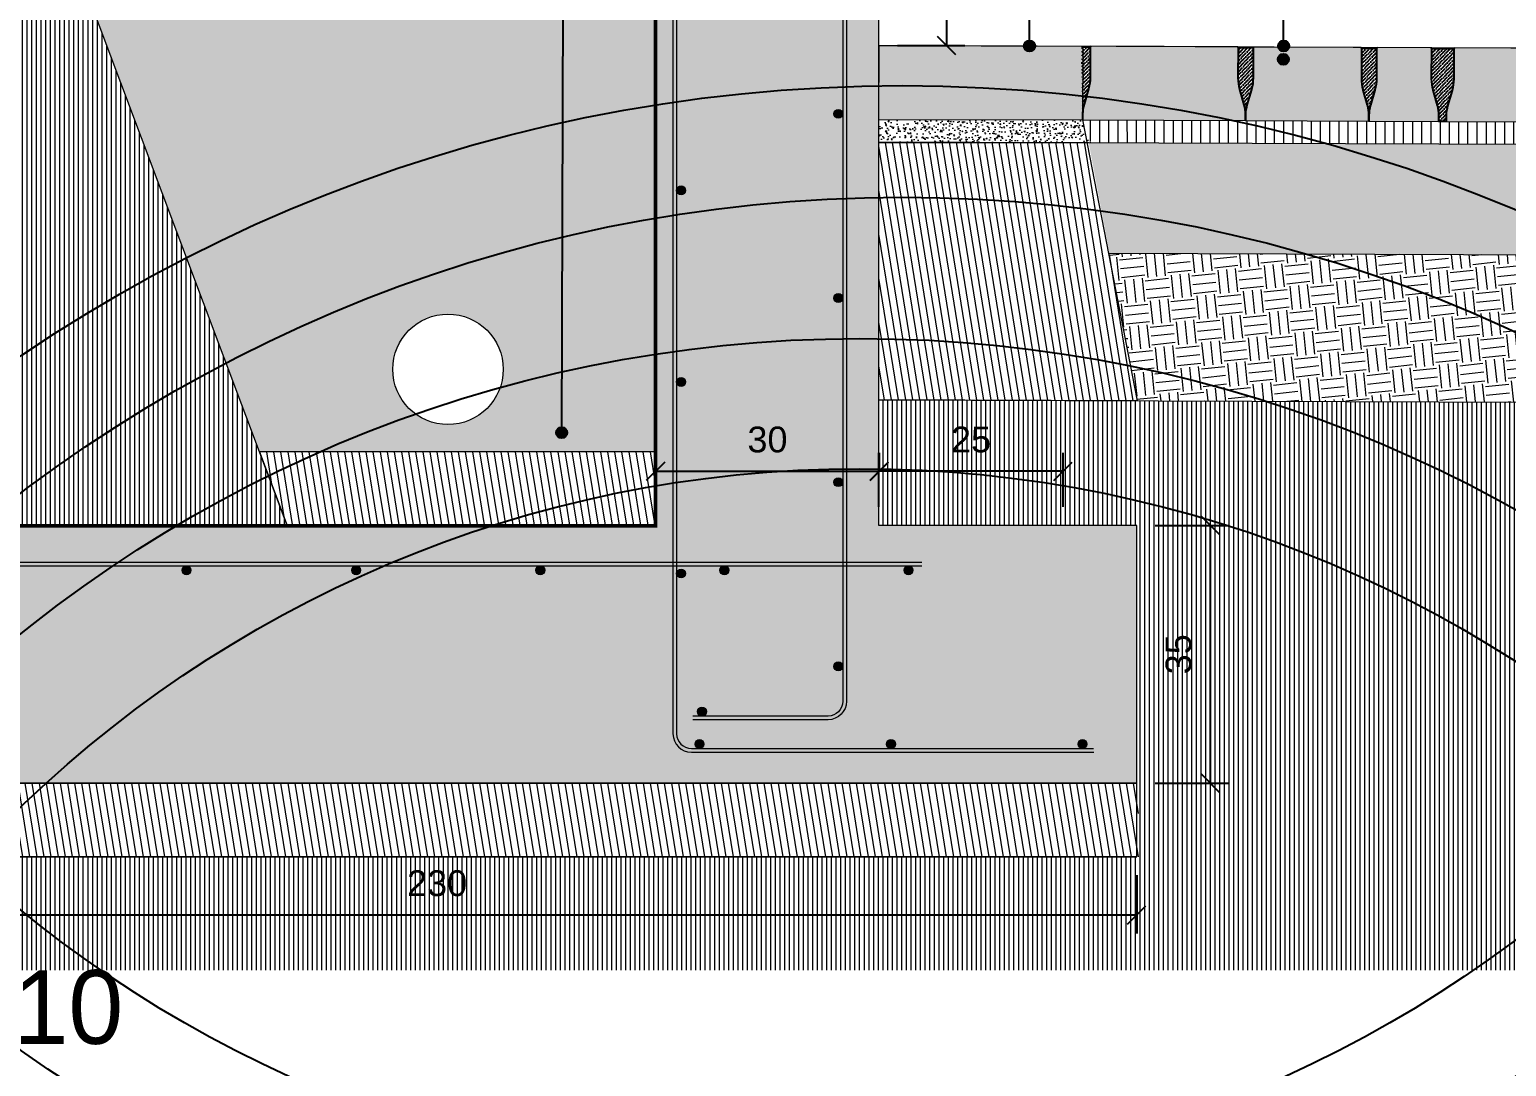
# Model space of a CAD drawing. Header units: metres. Extents: x -325 to 301, y -147 to 149.
# Drawn here: x 27.978 to 29.983, y 83.486 to 84.893 of the extents above; entities that cross this region are included whole.
import ezdxf

# ---------------------------------------------------------------- set-up
doc = ezdxf.new("R2010")
doc.units = ezdxf.units.M
doc.linetypes.add('ACAD_ISO03W100', pattern=[30, 12, -18])
doc.layers.get('Defpoints').update_dxf_attribs({"lineweight": 13})
for name, color, linetype, plot in [('-aux', 50, 'Continuous', False), ('-AUX-TWQ', 1, 'Continuous', False), ('-AUX_MON', 3, 'Continuous', False)]:
    doc.layers.add(name, color=color, linetype=linetype, plot=plot)
for name, color, linetype, true_color in [('0-TX-1_25', 7, 'Continuous', 0x3f4f7f), ('3-TR-paviment fort', 7, 'Continuous', 0xd1d1d1), ('EIT_3 TR sorra', 7, 'Continuous', 0xd8ceb0)]:
    doc.layers.add(name, color=color, linetype=linetype, true_color=true_color)
doc.layers.add('02-L-Waterproofing Membrane', color=152, linetype='Continuous')
for name, color, linetype, lineweight, true_color in [('03-TR-Paviment_05_Open Joint Precast Pavements', 7, 'Continuous', 5, 0xb3b3b3), ('3-TR grava', 7, 'Continuous', 5, 0x666666), ('3-TR sorra granitica', 7, 'Continuous', 0, 0xf2dac9), ('3-TR tot_u', 7, 'Continuous', 5, 0x787878)]:
    doc.layers.add(name, color=color, linetype=linetype, lineweight=lineweight, true_color=true_color)
for name, color, linetype, lineweight in [('1-CM', 7, 'Continuous', 0), ('2-metall', 5, 'Continuous', 0), ('3-TR Formigó', 252, 'Continuous', 0), ('3-TR Seleccionat', 44, 'Continuous', 0), ('3-TR Tot-u', 37, 'Continuous', 0)]:
    doc.layers.add(name, color=color, linetype=linetype, lineweight=lineweight)
doc.styles.get("Standard").update_dxf_attribs({"font": 'arial.ttf'})
doc.styles.add('x-llegenda materials$0$ENGRAVERS', font='TT0586M.TTF')
doc.dimstyles.new('ISO-25', dxfattribs={"dimtxt": 0.1, "dimasz": 0.1, "dimexe": 0.1, "dimexo": 0.1, "dimgap": 0.1, "dimtad": 1, "dimdec": 0, "dimlfac": 100, "dimzin": 9, "dimtxsty": 'Standard', "dimblk": 'OBLIQUE', "dimcen": 0.1, "dimadec": 0, "dimazin": 0, "dimtfac": 1, "dimtdec": 0, "dimtmove": 0, "dimatfit": 3, "dimldrblk": 'OBLIQUE', "dimfxl": 1, "dimarcsym": 0})
pattern_1 = [(45.72824947613756, (-58.59192328203602, 103.397862125666), (0.0017255807095318, 0.006659440604810147), [0.008532812500000073, -0.001706562500000015, 0, -0.001706562500000015])]

# ---------------------------------------------------------------- blocks, each defined once
blk = doc.blocks.new('_Oblique')
at = {"color": 0, "lineweight": -2}
blk.add_line((-0.499999999995058, -0.4999999998130015), (0.500000000028669, 0.500000000163238), dxfattribs=at)
blk = doc.blocks.new('*D1650')
at = {"layer": '0-TX-1_25', "color": 0, "lineweight": -2, "transparency": 16777216}
for p, q in [((29.50615531848284, 84.22046716974423), (29.60592185101306, 84.22046716974423)), ((29.58092185101307, 84.22046716974423), (29.58092185101307, 83.87046716974423)), ((29.50615531848284, 83.87046716974423), (29.60592185101306, 83.87046716974423))]:
    blk.add_line(p, q, dxfattribs=at)
at = {"layer": 'Defpoints', "color": 0, "transparency": 16777216}
for p in [(29.48115531848284, 84.22046716974423), (29.48115531848284, 83.87046716974423), (29.58092185101307, 83.87046716974423)]:
    blk.add_point(p, dxfattribs=at)
at = {"layer": '0-TX-1_25', "color": 0, "lineweight": -2, "transparency": 16777216, "xscale": 0.025, "yscale": 0.025, "zscale": 0.025}
for p, rotation in [((29.58092185101307, 84.22046716974423), 90), ((29.58092185101307, 83.87046716974423), 270)]:
    blk.add_blockref('_Oblique', p, dxfattribs=dict(at, rotation=rotation))
at = {"layer": '0-TX-1_25', "color": 0, "transparency": 16777216, "insert": (29.53803985919862, 84.04546716974421), "char_height": 0.035, "attachment_point": 5, "rotation": 90}
blk.add_mtext('35', dxfattribs=at)
blk = doc.blocks.new('*D1654')
at = {"layer": '0-TX-1_25', "color": 0, "lineweight": -2, "transparency": 16777216}
for p, q in [((28.82767881933326, 84.39390185786893), (28.82767881933326, 84.26890185786893)), ((29.13177894718098, 84.29390185786896), (29.13177894718098, 84.31890185786897)), ((28.82767881933326, 84.29390185786893), (29.13177894718098, 84.29390185786893))]:
    blk.add_line(p, q, dxfattribs=at)
at = {"layer": 'Defpoints', "color": 0, "transparency": 16777216}
for p in [(28.82767881933326, 85.40718264077012), (29.13177894718098, 84.29390185786895), (29.13177894718098, 84.29390185786893)]:
    blk.add_point(p, dxfattribs=at)
at = {"layer": '0-TX-1_25', "color": 0, "lineweight": -2, "transparency": 16777216, "xscale": 0.025, "yscale": 0.025, "zscale": 0.025, "rotation": 180}
blk.add_blockref('_Oblique', (28.82767881933326, 84.29390185786893), dxfattribs=at)
at = {"layer": '0-TX-1_25', "color": 0, "lineweight": -2, "transparency": 16777216, "xscale": 0.025, "yscale": 0.025, "zscale": 0.025}
blk.add_blockref('_Oblique', (29.13177894718098, 84.29390185786893), dxfattribs=at)
at = {"layer": '0-TX-1_25', "color": 0, "transparency": 16777216, "insert": (28.97972888325712, 84.33678384968339), "char_height": 0.035, "attachment_point": 5}
blk.add_mtext('30', dxfattribs=at)
blk = doc.blocks.new('*D1651')
at = {"layer": '0-TX-1_25', "color": 0, "lineweight": -2, "transparency": 16777216}
for p, q in [((29.13115531848283, 84.2454671697442), (29.13115531848283, 84.31890185786895)), ((29.38115531848283, 84.2454671697442), (29.38115531848283, 84.31890185786895)), ((29.38115531848283, 84.29390185786895), (29.13115531848283, 84.29390185786895))]:
    blk.add_line(p, q, dxfattribs=at)
at = {"layer": 'Defpoints', "color": 0, "transparency": 16777216}
for p in [(29.13115531848283, 84.29390185786895), (29.13115531848283, 84.2204671697442), (29.38115531848283, 84.2204671697442)]:
    blk.add_point(p, dxfattribs=at)
at = {"layer": '0-TX-1_25', "color": 0, "lineweight": -2, "transparency": 16777216, "xscale": 0.025, "yscale": 0.025, "zscale": 0.025, "rotation": 180}
blk.add_blockref('_Oblique', (29.13115531848283, 84.29390185786895), dxfattribs=at)
at = {"layer": '0-TX-1_25', "color": 0, "lineweight": -2, "transparency": 16777216, "xscale": 0.025, "yscale": 0.025, "zscale": 0.025}
blk.add_blockref('_Oblique', (29.38115531848283, 84.29390185786895), dxfattribs=at)
at = {"layer": '0-TX-1_25', "color": 0, "transparency": 16777216, "insert": (29.25615531848283, 84.3367719124392), "char_height": 0.035, "attachment_point": 5}
blk.add_mtext('25', dxfattribs=at)
blk = doc.blocks.new('Rodó Metàlic 12mm')
at = {"layer": '2-metall'}
h = blk.add_hatch(color=256, dxfattribs=at)
h.dxf.hatch_style = 1
h.paths.add_polyline_path([(-0.006, 0, 1), (0.006, 0, 1)])
blk.add_circle((0, 0), 0.006, dxfattribs=at)
blk = doc.blocks.new('*U1645')
at = {"layer": '2-metall', "rotation": 180}
blk.add_blockref('Rodó Metàlic 12mm', (0.01516838321310843, -0.005999999618680363), dxfattribs=at)
blk = doc.blocks.new('*U1646')
at = {"layer": '2-metall', "color": 0, "linetype": 'ByBlock', "lineweight": -2, "transparency": 16777216}
for p, rotation in [((28.85641892094286, 85.17995699305631), 89.99999999999999), ((28.85641892094286, 84.91995699305632), 89.99999999999999), ((28.85641892094286, 84.65995699305631), 89.99999999999999), ((28.85641892094286, 84.39995699305632), 89.99999999999999), ((28.85641892094286, 84.13995699305632), 89.99999999999999), ((28.90262815660024, 83.91758215524959), 180), ((29.16262815660024, 83.91758215524959), 180), ((29.42262815660024, 83.91758215524959), 180)]:
    blk.add_blockref('*U1645', p, dxfattribs=dict(at, rotation=rotation))
blk = doc.blocks.new('*U1647')
at = {"layer": '2-metall'}
blk.add_blockref('Rodó Metàlic 12mm', (0.0123783490406737, 0.005999314743633022), dxfattribs=at)
blk = doc.blocks.new('*U1648')
at = {"layer": '2-metall', "color": 0, "linetype": 'ByBlock', "lineweight": -2, "transparency": 16777216, "rotation": 90.00000000000001}
for p in [(29.08201131867871, 85.26662083376183), (29.08201131867871, 85.01662083376183), (29.08201131867871, 84.76662083376183), (29.08201131867871, 84.51662083376183), (29.08201131867871, 84.26662083376183), (29.08201131867871, 84.01662083376183)]:
    blk.add_blockref('*U1647', p, dxfattribs=at)
at = {"layer": '2-metall', "color": 0, "linetype": 'ByBlock', "lineweight": -2, "transparency": 16777216}
blk.add_blockref('*U1647', (28.87841541285398, 83.96163266612245), dxfattribs=at)
blk = doc.blocks.new('POINT')
at = {"layer": '0-TX-1_25'}
h = blk.add_hatch(dxfattribs=at)
h.set_pattern_fill('ANGLE', color=256)
h.set_pattern_definition([(0, (-83.74681484067048, -12.72584030761209), (0, 6.985), [5.08, -1.905]), (90, (-83.74681484067048, -12.72584030761209), (-6.985, 4.277078946022131e-16), [5.08, -1.905])])
edge = h.paths.add_edge_path()
edge.add_arc((0, 0), 0.0075, 0, 360)
h = blk.add_hatch(color=256, dxfattribs=at)
h.dxf.hatch_style = 1
edge = h.paths.add_edge_path()
edge.add_arc((0, 0), 0.0075, 0, 360)
blk.add_circle((0, 0), 0.0075, dxfattribs=at)
blk = doc.blocks.new('*D1655')
at = {"layer": '0-TX-1_25', "color": 0, "lineweight": -2, "transparency": 16777216}
for p, q in [((29.15411035107176, 85.53464417668121), (29.24764540852265, 85.53464417668121)), ((29.22264540852265, 85.53464417668121), (29.22264540852265, 84.87198969462017)), ((29.15644525360044, 84.87198969462017), (29.24764540852265, 84.87198969462017))]:
    blk.add_line(p, q, dxfattribs=at)
at = {"layer": 'Defpoints', "color": 0, "transparency": 16777216}
for p in [(29.12911035107177, 85.53464417668121), (29.13144525360044, 84.87198969462017), (29.22264540852265, 84.87198969462017)]:
    blk.add_point(p, dxfattribs=at)
at = {"layer": '0-TX-1_25', "color": 0, "lineweight": -2, "transparency": 16777216, "xscale": 0.025, "yscale": 0.025, "zscale": 0.025}
for p, rotation in [((29.22264540852265, 85.53464417668121), 90), ((29.22264540852265, 84.87198969462017), 270)]:
    blk.add_blockref('_Oblique', p, dxfattribs=dict(at, rotation=rotation))
at = {"layer": '0-TX-1_25', "color": 0, "transparency": 16777216, "insert": (29.17985891466182, 85.20331693565068), "char_height": 0.035, "attachment_point": 5, "rotation": 90}
blk.add_mtext('variable', dxfattribs=at)
blk = doc.blocks.new('*D2078')
at = {"layer": '0-TX-1_25', "color": 0, "lineweight": -2, "transparency": 16777216}
for p, q in [((27.58115531848283, 83.7454671697442), (27.58115531848283, 83.66659319970988)), ((29.48115531848283, 83.7454671697442), (29.48115531848283, 83.66659319970988)), ((27.58115531848283, 83.69159319970989), (29.48115531848283, 83.69159319970989))]:
    blk.add_line(p, q, dxfattribs=at)
at = {"layer": 'Defpoints', "color": 0, "transparency": 16777216}
for p in [(27.58115531848283, 83.77046716974421), (29.48115531848283, 83.77046716974421), (29.48115531848283, 83.69159319970989)]:
    blk.add_point(p, dxfattribs=at)
at = {"layer": '0-TX-1_25', "color": 0, "lineweight": -2, "transparency": 16777216, "xscale": 0.025, "yscale": 0.025, "zscale": 0.025, "rotation": 180}
blk.add_blockref('_Oblique', (27.58115531848283, 83.69159319970989), dxfattribs=at)
at = {"layer": '0-TX-1_25', "color": 0, "lineweight": -2, "transparency": 16777216, "xscale": 0.025, "yscale": 0.025, "zscale": 0.025}
blk.add_blockref('_Oblique', (29.48115531848283, 83.69159319970989), dxfattribs=at)
at = {"layer": '0-TX-1_25', "color": 0, "transparency": 16777216, "insert": (28.53115531848283, 83.73447519152434), "char_height": 0.035, "attachment_point": 5}
blk.add_mtext('230', dxfattribs=at)

msp = doc.modelspace()

# ---------------------------------------------------------------- hatches: boundary and pattern name
at = {"layer": '03-TR-Paviment_05_Open Joint Precast Pavements'}
h = msp.add_hatch(color=256, dxfattribs=at)
h.dxf.hatch_style = 1
edge = h.paths.add_edge_path()
edge.add_line((29.62885153263458, 84.76979770735817), (29.62888744928294, 84.77799340677718))
edge.add_arc((29.58047035194828, 84.77820558423758), 0.04841756224334973, 359.7489152419939, 375.7479343683839)
edge.add_line((29.62707056204924, 84.79134638908866), (29.62121486574754, 84.81211198472317))
edge.add_arc((29.67621453726375, 84.82762135526355), 0.05714459240775794, 179.7489147336574, 195.7479338599404, ccw=False)
edge.add_line((29.61907049356443, 84.82787177718646), (29.61925071415224, 84.86899665597272))
edge.add_line((29.61925071415224, 84.86899665597272), (29.61845351616225, 84.86900014980915))
edge.add_line((29.61845351616225, 84.86900014980915), (29.61845721454989, 84.86984421670698))
edge.add_line((29.61845721454989, 84.86984421670698), (29.41888768277772, 84.87071878768738))
edge.add_line((29.41888768277772, 84.87071878768738), (29.41888398299617, 84.86987472053897))
edge.add_line((29.41888398299617, 84.86987472053897), (29.41808678590488, 84.86987821694817))
edge.add_line((29.41808678590488, 84.86987821694817), (29.41790656535257, 84.82875333536816))
edge.add_arc((29.36076251813535, 84.82900375478457), 0.05714459591464917, 343.7498981359498, 359.7489172622322, ccw=False)
edge.add_line((29.41562415069276, 84.81301294131607), (29.40958668098825, 84.79229946183582))
edge.add_arc((29.45606992684848, 84.77875074096596), 0.04841755862197189, 163.7498974727782, 179.7489165991669)
edge.add_line((29.40765283313014, 84.77896291726363), (29.40761691739823, 84.77076721902048))
edge.add_line((29.40761691739823, 84.77076721902048), (29.62885153263458, 84.76979770735817))
h = msp.add_hatch(color=256, dxfattribs=at)
h.dxf.hatch_style = 1
edge = h.paths.add_edge_path()
edge.add_line((29.7963410860943, 84.76906371894009), (29.79637700086833, 84.7772594192667))
edge.add_arc((29.74795990729359, 84.77747160636707), 0.04841755852570935, 359.7489038149681, 375.7479229413579)
edge.add_line((29.79456011643725, 84.79061240091525), (29.78870441874164, 84.8113779962992))
edge.add_arc((29.84370408663134, 84.82688736289751), 0.05714458784747675, 179.7489119163796, 195.7479310426626, ccw=False)
edge.add_line((29.78656004750457, 84.82713778761025), (29.78674026761493, 84.86826266732184))
edge.add_line((29.78674026761493, 84.86826266732184), (29.78594306915043, 84.8682661618508))
edge.add_line((29.78594306915043, 84.8682661618508), (29.78594676845748, 84.86911022969171))
edge.add_line((29.78594676845748, 84.86911022969171), (29.64012229709762, 84.86974927484916))
edge.add_line((29.64012229709762, 84.86974927484916), (29.64011860015716, 84.86890520401128))
edge.add_line((29.64011860015716, 84.86890520401128), (29.63932140117082, 84.86890870295773))
edge.add_line((29.63932140117082, 84.86890870295773), (29.63914118156456, 84.8277838202255))
edge.add_arc((29.58199714458846, 84.82803424459941), 0.05714458569534545, 343.74989312038394, 359.74891224666663, ccw=False)
edge.add_line((29.63685876593503, 84.81204342918811), (29.63082129811076, 84.79132994833468))
edge.add_arc((29.67730453773891, 84.77778122488675), 0.04841755336028387, 163.7498924801538, 179.7489116065432)
edge.add_line((29.62888744930069, 84.77799340538031), (29.62885153218375, 84.76979770618817))
edge.add_line((29.62885153218375, 84.76979770618817), (29.7963410860943, 84.76906371894009))
h = msp.add_hatch(color=256, dxfattribs=at)
h.dxf.hatch_style = 1
edge = h.paths.add_edge_path()
edge.add_line((29.8913032284317, 84.76864043479296), (29.89133914646804, 84.77683613492817))
edge.add_arc((29.84292204539065, 84.77704830949287), 0.04841756597335833, 359.7489186880514, 375.7479378144404)
edge.add_line((29.88952225829127, 84.79018911815906), (29.88366656106719, 84.8109547130833))
edge.add_arc((29.93866623086451, 84.82646407828182), 0.05714458930358027, 179.748910046452, 195.7479291727334, ccw=False)
edge.add_line((29.88152219028983, 84.82671450486592), (29.88170240994344, 84.86783938387315))
edge.add_line((29.88170240994344, 84.86783938387315), (29.88090521288766, 84.8678428774886))
edge.add_line((29.88090521288766, 84.8678428774886), (29.88090891264256, 84.86868694673231))
edge.add_line((29.88090891264256, 84.86868694673231), (29.80761182199745, 84.86900815412218))
edge.add_line((29.80761182199745, 84.86900815412218), (29.80760812222774, 84.86816408604255))
edge.add_line((29.80760812222774, 84.86816408604255), (29.80681092373366, 84.86816758289962))
edge.add_line((29.80681092373366, 84.86816758289962), (29.80663070366474, 84.82704269992865))
edge.add_arc((29.74948666827713, 84.82729311946846), 0.0571445840856836, 343.7498979602408, 359.74891708652285, ccw=False)
edge.add_line((29.80434828942911, 84.81130230914184), (29.79831082021686, 84.79058882757221))
edge.add_arc((29.84479406026851, 84.7770401074435), 0.04841755283805421, 163.7498963913279, 179.7489155177169)
edge.add_line((29.79637697233803, 84.77725228462968), (29.79634105708359, 84.76905658546121))
edge.add_line((29.79634105708359, 84.76905658546121), (29.8913032284317, 84.76864043479296))
h = msp.add_hatch(color=256, dxfattribs=at)
h.dxf.hatch_style = 1
edge = h.paths.add_edge_path()
edge.add_line((30.12253776491848, 84.76763059486916), (30.12257368063262, 84.77582629450917))
edge.add_arc((30.07415658621087, 84.77603847497113), 0.04841755934362233, 359.7489116749729, 375.747930801362)
edge.add_line((30.12075679433906, 84.78917927613405), (30.11490109711203, 84.80994487129111))
edge.add_arc((30.16990077218946, 84.82545424068554), 0.05714459552430695, 179.7489126587218, 195.7479317850039, ccw=False)
edge.add_line((30.1127567253827, 84.82570466469156), (30.11293694549601, 84.86682954417033))
edge.add_line((30.11293694549601, 84.86682954417033), (30.11213974844615, 84.86683303732015))
edge.add_line((30.11213974844615, 84.86683303732015), (30.1121434468249, 84.86767710491642))
edge.add_line((30.1121434468249, 84.86767710491642), (29.91257391413036, 84.86855167518655))
edge.add_line((29.91257391413036, 84.86855167518655), (29.91257021482036, 84.86770760757844))
edge.add_line((29.91257021482036, 84.86770760757844), (29.91177301771723, 84.86771110491888))
edge.add_line((29.91177301771723, 84.86771110491888), (29.91159279716788, 84.82658622310608))
edge.add_arc((29.8544487491237, 84.82683664239553), 0.05714459674104654, 343.74989826686414, 359.748917393146, ccw=False)
edge.add_line((29.90931038251103, 84.81084582882114), (29.9032729128006, 84.79013234980654))
edge.add_arc((29.94975615638321, 84.77658363091393), 0.04841755588204411, 163.7498989649033, 179.7489180912921)
edge.add_line((29.90133906539924, 84.77679580593869), (29.90130314967917, 84.76860010676431))
edge.add_line((29.90130314967917, 84.76860010676431), (30.12253776491848, 84.76763059486916))
at = {"layer": '3-TR Formigó'}
h = msp.add_hatch(dxfattribs=at)
h.set_pattern_fill('ANSI31', color=256, scale=0.003, angle=234.1752438963392, style=0)
h.set_pattern_definition([(279.1752438963392, (-9.6123041520081, -6.987160600429178), (0.009403130041245794, 0.001518805592372137), [])])
h.paths.add_polyline_path([(29.13115531848283, 84.39084533524937), (29.48162939798904, 84.3895946457606), (29.41567767618206, 84.74076293783749), (29.13115531848283, 84.74027051395882)])
h = msp.add_hatch(dxfattribs=at)
h.set_pattern_fill('ANSI31', color=256, scale=0.003, angle=234.1752438963392, style=0)
h.set_pattern_definition([(279.1752438963392, (-10.41578065115768, -7.156288076445577), (0.009403130041245794, 0.001518805592372137), [])])
h.paths.add_polyline_path([(28.32767881933325, 84.22171785923297), (28.82767881933325, 84.2204671697442), (28.82767881933325, 84.32046716974419), (28.29010222661743, 84.32046716974419)])
h = msp.add_hatch(dxfattribs=at)
h.set_pattern_fill('ANSI31', color=256, scale=0.003, angle=234.1752438963392)
h.set_pattern_definition([(279.1752438963392, (-182.9347451947376, 40.091433652431), (0.009403130041245794, 0.001518805592372136), [])])
h.paths.add_polyline_path([(29.4870315250455, 83.77046716974421), (29.48115531848283, 83.8704671697442), (27.52520754910986, 83.87046618764991), (27.52520754910986, 83.77046618764992)])
at = {"layer": '3-TR grava'}
h = msp.add_hatch(dxfattribs=at)
h.set_pattern_fill('GRAVEL', color=256, scale=0.002499999999999999, angle=-65.4594079214056)
h.set_pattern_definition([(162.5533795785944, (4.944965445087526, 4.266440596008607), (-0.7308664413105133, 0.2247454003224839), [0.008543035999999997, -0.8457620909891246]), (119.5103330785944, (4.936815402460311, 4.2690019492007), (0.3742512880765163, -0.6667924889896534), [0.01466011799999999, -1.451351222338099]), (67.05103917859438, (4.929594116274377, 4.281760160314363), (-0.3716630592082972, -0.8677521653213358), [0.010337038, -1.023368069852499]), (201.8142810785944, (4.904867307753609, 4.297694581872022), (1.181651354603073, 0.4697151542846622), [0.013350113, -1.321660935643449]), (227.3742462585944, (4.892473155506405, 4.292733690815652), (0.5612966858302837, 0.6053067655956635), [0.01309084249999999, -1.295995193633599]), (291.8142810785944, (4.883607936273116, 4.283101530468898), (-0.469715154284662, 1.181651354603073), [0.013350113, -1.321660935643449]), (332.2348325485944, (4.888568827329486, 4.270707378221687), (-0.9205000676641384, 0.487190799820997), [0.01765484149999999, -1.747827882856174]), (6.795920448594397, (4.904190954528072, 4.262482898494), (1.455422802273856, 0.1758798357438445), [0.01666798799999999, -1.650131415047624]), (55.97015769859441, (4.920741838167935, 4.264455276687883), (0.5399387022612131, 0.8049723273507521), [0.01339532499999999, -1.3261386424678]), (109.7769503785944, (4.928238200162703, 4.275556613627344), (0.2323495932458333, -0.6617765230940462), [0.01529283199999999, -0.7493484237499997]), (156.9380298785944, (4.923063729271131, 4.289947421491817), (-0.9518899865877168, 0.403052978445805), [0.01977694799999999, -1.957919312804424]), (73.35466690859441, (4.930399880768391, 4.240244610895132), (0.1619655624356715, 0.5625907985248246), [0.006750113499999993, -0.6682641456085994]), (106.0098264785944, (4.932333435581732, 4.246711897094457), (0.2273336257813093, -0.8036782145792247), [0.01284204949999999, -1.271365974925999]), (159.5405920785944, (4.928791561440971, 4.259055889664566), (-0.05776387016626404, -0.02637395122873604), [0.00898023349999999, -0.08082232771069991]), (137.7391825885944, (4.933877049274912, 4.26626423472365), (0.2473974964595234, -0.2360714483909447), [0.004836032999999995, -0.4787655592223495]), (226.3420015685945, (4.930297956583914, 4.269516487098429), (0.1469176592604953, 0.1368857238627072), [0.006839140499999997, -0.3351188247499998]), (325.5043486085944, (4.925576527616435, 4.264568537168898), (0.1946495940143111, -0.120543708048443), [0.01110799149999999, -0.3591574538227498]), (96.10564325859437, (4.934731368615708, 4.258277612254545), (-0.005015967701359904, -0.1419016915615013), [0.008032178499999992, -0.1927724529206998]), (310.9301324125944, (4.915001064871248, 4.30301953179486), (0.4370311227861184, -0.498516847976386), [0.01125219999999999, -1.113970666813474]), (4.886768018594398, (4.922372830088445, 4.294518371428026), (-0.7408983767459327, -0.05905798282647834), [0.00943997349999999, -0.9345553919549991]), (227.7391825885944, (4.94628414264896, 4.263552402500295), (0.236071448391113, 0.2473974964597082), [0.009672002499999995, -0.4739295897223497]), (278.1510517485945, (4.939779637899409, 4.256394217118299), (-0.09044790183450205, 0.6567605553424388), [0.0112522, -1.113970666813499]), (273.9845468585944, (4.879187465368165, 4.286667682033041), (-0.01634201581114443, 0.3415672532887591), [0.01085087999999999, -0.5316933578276495]), (229.3157326785944, (4.87994146535479, 4.275843025732712), (0.5035328153719132, 0.5789328146197839), [0.009091802999999996, -0.9000898345179996]), (1.342001568594393, (4.888784011994989, 4.236600812569904), (0.3415672532877387, 0.01634201583260717), [0.009672002499999995, -0.4739295897223497]), (311.8946167185944, (4.898453390891991, 4.236827333531949), (-0.5739168466802447, 0.6454345072093443), [0.0106445685, -1.053809399504999]), (3.984546858594393, (4.87586077589291, 4.264905108951368), (-0.3415672532888743, -0.01634201580877165), [0.005425439999999994, -0.5371187978276495]), (35.85052455259439, (4.887201574921267, 4.240066644779873), (0.204681529436305, 0.1632596750812058), [0.003237864999999998, -0.3205498741131499]), (100.5043486105944, (4.889826028917291, 4.241962981042974), (0.02135798351994012, -0.1996655617274969), [0.01309084249999999, -0.2487263647267249]), (120.5495980385944, (4.887439432179857, 4.254834452637667), (0.321503382482428, -0.5512647504169873), [0.01213167499999999, -1.201034121583424]), (238.2306596085944, (4.920377779301472, 4.262194881558315), (0.08915378909610928, 0.1105117726299222), [0.009158096999999995, -0.2197944089919999]), (287.6978186685944, (4.915556030979822, 4.254408897797575), (0.332829430610122, -1.034733695266432), [0.01598891899999998, -1.582900226625773]), (355.4859879785944, (4.920416602682018, 4.239176711719139), (-0.5098428960780156, 0.04643782207191866), [0.006537705999999996, -0.6472348079527496]), (24.54059207859439, (4.926934048558415, 4.23866217382141), (0.03138991893752502, 0.08413782139499214), [0.003809999999999998, -0.05968999999999997]), (54.7970292385944, (4.888644869260272, 4.256780948577855), (-0.2988512862779227, -0.4156731392452753), [0.008821673999999996, -0.8733485193299996]), (342.5533795785944, (4.89373035709421, 4.263989293636939), (0.7308664413097111, -0.224745400325036), [0.01708607199999999, -0.8372190549891245]), (294.5405920785944, (4.910030442348635, 4.258866587252754), (0.08413782139499214, -0.03138991893752502), [0.01650999999999999, -0.04698999999999998]), (259.8454385785944, (4.916887669668103, 4.243847981009537), (-0.1406075784639759, -0.7622563603398058), [0.01004023899999999, -0.9939829181034995]), (188.5951961785944, (4.915117535012875, 4.233965022277332), (-0.257429431892943, -0.04773193475317565), [0.009245726999999995, -0.4530412509692998]), (142.1865674385944, (4.90597563514045, 4.232583223911959), (-1.078743774950315, 0.8337740209468908), [0.01505362749999999, -1.490311610573449]), (109.9666708185944, (4.894083079664128, 4.241812502011712), (-0.2850974958072774, 0.7773042633900631), [0.01592573649999999, -1.576646161405999])])
edge = h.paths.add_edge_path(flags=16)
edge.add_arc((28.54594561328577, 84.43225004009855), 0.07499999999999929, 0, 360)
h.paths.add_polyline_path([(28.29010222661744, 84.32046716974419), (28.8276332575638, 84.32046716974418), (28.82730789417108, 85.03458208808864), (28.0163249621661, 85.04905176101309)])
at = {"layer": '3-TR Seleccionat'}
h = msp.add_hatch(dxfattribs=at)
h.set_pattern_fill('ANSI31', color=256, scale=0.002, angle=225, style=0)
h.set_pattern_definition([(270, (-6.563035979157156, 5.866881553725065), (0.006350000000000001, -8.673617379884035e-19), [])])
h.paths.add_polyline_path([(28.0163249621661, 85.04905176101309), (27.5279387749288, 85.05767089886591), (27.52520849388949, 83.61664415324037), (30.5252084938484, 83.6166441310569), (30.5252084938484, 84.36140969894974), (30.52382803700739, 84.38587549230722), (29.13123902266458, 84.39084503654557), (29.13115531848283, 84.2204671697442), (29.48115531848283, 84.2204671697442), (29.48115531848283, 83.77046716974421), (27.52520447720005, 83.770466187596), (27.52520447720005, 84.22046618759599), (28.32767881933325, 84.2204671697442)])
at = {"layer": '3-TR sorra granitica'}
h = msp.add_hatch(dxfattribs=at)
h.set_pattern_fill('LINE', color=256, scale=0.09999999999999998, angle=54.36802460532453, style=0)
h.set_pattern_definition([(90.01449684407235, (53.21568190313339, 292.9317827695336), (-0.0124999995998879, -3.162720719002675e-06), [])])
h.paths.add_polyline_path([(29.41361896023805, 84.75025839714311), (29.41860184662075, 84.7405301368516), (29.41430224093195, 84.77003267029305)])
h.paths.add_polyline_path([(29.41645222633142, 84.74053899029448), (29.41792252287438, 84.76977654733324), (30.5252084938484, 84.76587297570254), (30.52507702676005, 84.73587326376384)])
at = {"layer": '3-TR Tot-u'}
h = msp.add_hatch(dxfattribs=at)
h.set_pattern_fill('EARTH', color=256, scale=0.005, angle=-84.07414778341365)
h.set_pattern_definition([(275.9258522165863, (-34.1958225987613, 5.007310711704221), (0.03485825126725671, -0.02830242601949161), [0.03175, -0.03175]), (275.9258522165863, (-34.18397997177003, 5.008539928938177), (0.03485825126725671, -0.02830242601949161), [0.03175, -0.03175]), (275.9258522165863, (-34.17213734477878, 5.009769146172133), (0.03485825126725671, -0.02830242601949161), [0.03175, -0.03175]), (5.925852216586344, (-34.16778006337036, 5.006231342919691), (0.02830242601949161, 0.03485825126725671), [0.03174999999999997, -0.03174999999999997]), (5.925852216586344, (-34.1665508461364, 4.994388715928437), (0.02830242601949161, 0.03485825126725671), [0.03174999999999997, -0.03174999999999997]), (5.925852216586344, (-34.16532162890245, 4.98254608893717), (0.02830242601949161, 0.03485825126725671), [0.03174999999999997, -0.03174999999999997])])
h.paths.add_polyline_path([(29.44406923809172, 84.58972995508921), (30.52454174543748, 84.58587421885386), (30.52382803700739, 84.38587549230722), (29.48162939798905, 84.38959464576054)])
at = {"layer": '3-TR tot_u'}
h = msp.add_hatch(dxfattribs=at)
h.set_pattern_fill('AR-CONC', color=256, scale=0.0002499999999999998, angle=90.58726092987852)
h.set_pattern_definition([(140.5872609298785, (4.868212330036577, 4.281656631299583), (0.003517738578472596, 0.04558461658669537), [0.004762499999999996, -0.05238749999999996]), (85.58726092987852, (4.868212330036577, 4.281656631299583), (-0.04767139590977341, -0.00929994979371116), [0.003809999999999997, -0.04191014604249996]), (191.0387056298786, (4.868505474136018, 4.285455337152399), (-0.04415365538318716, 0.0362846666927757), [0.004047502199999997, -0.04452256114999997]), (136.7714609298785, (4.855512997130333, 4.281526463191454), (0.009815426627263462, 0.0678739282378536), [0.007143749999999994, -0.07858124999999994]), (187.2228185398785, (4.856330942569137, 4.2871826187896), (-0.06246159789290918, 0.05871392010036004), [0.006071255784999995, -0.06678390203999994]), (81.7714120998786, (4.855512997130333, 4.281526463191454), (-0.06246159788989664, 0.05871392010375959), [0.005714991767499992, -0.0628649329799999]), (111.5872609298785, (4.858622746302828, 4.287908671671616), (0.02517646531543982, 0.03816364754881366), [0.004762499999999996, -0.05238749999999996]), (56.58726092987855, (4.858622746302828, 4.287908671671616), (-0.0462029321303139, 0.01497773884208171), [0.003809999999999997, -0.04190999999999996]), (162.0387059298785, (4.8607207850919, 4.291088975632704), (-0.02102646705166375, 0.05314138630394799), [0.004047502199999997, -0.04452248439999996]), (128.0872609298785, (4.868212330036577, 4.281656631299583), (-0.02114556348804155, 0.0005554494380260346), [0, -0.04140199999999997, 0, -0.04254499999999996, 0, -0.04206874999999997]), (98.08726092987848, (4.868212330036577, 4.281656631299583), (-0.02521504447655499, 0.01644733903555077), [0, -0.02425699999999998, 0, -0.04044949999999996, 0, -0.01603374999999999]), (58.08726092987852, (4.868357467477139, 4.267496875109117), (0.001084678264659777, 0.03391054737691759), [0, -0.01587499999999999, 0, -0.04952999999999996, 0, -0.06572249999999995]), (48.08726092987852, (4.868422551531204, 4.261147208655998), (-0.006735849794676834, 0.03696519821488923), [0, -0.02063749999999998, 0, -0.03289299999999997, 0, -0.04667249999999996])])
h.paths.add_polyline_path([(27.52520447720005, 84.22046716958505), (27.52520447720005, 83.87046716990336), (29.12868042885796, 83.87046716986062), (29.48115531848283, 83.8704671697442), (29.48115531848283, 84.2204671697442), (29.13115531848283, 84.2204671697442), (29.12880502165766, 85.40476046509413), (28.82896231851267, 85.40494386905176), (28.82639532015385, 84.22046716939495)])
h = msp.add_hatch(dxfattribs=at)
h.set_pattern_fill('AR-CONC', color=256, scale=9e-05, angle=90.26641431039367)
h.set_pattern_definition([(140.2664143103937, (-54.32364789533031, 61.94554942581668), (0.001358261347982061, 0.01640311316296629), [0.0017145, -0.0188595]), (85.26641431039367, (-54.32364789533031, 61.94554942581668), (-0.01718018148039424, -0.003251827319955159), [0.0013716, -0.0150876525753]), (190.7178590103937, (-54.32353470719079, 61.94691634752466), (-0.01582191943130427, 0.01315128580300938), [0.001457100792, -0.016028122014]), (136.4506143103937, (-54.32821984590547, 61.94552816697619), (0.003670327151181657, 0.02441444385953116), [0.00257175, -0.02828925]), (186.9019719203937, (-54.32791398776061, 61.94756270214639), (-0.02236745963156911, 0.02126259792724011), [0.0021856520826, -0.0240422047344]), (81.45056548039366, (-54.32821984590547, 61.94552816697619), (-0.02236745963047776, 0.02126259792845786), [0.0020573970363, -0.0226313758728]), (111.2664143103937, (-54.32708748768195, 61.9478194569739), (0.009140320580882877, 0.01368794375791834), [0.0017145, -0.0188595]), (56.2664143103937, (-54.32708748768195, 61.9478194569739), (-0.01660260073058194, 0.005485043237329697), [0.0013716, -0.0150876]), (161.7178593103937, (-54.3263257942956, 61.94896011895322), (-0.007462280235117282, 0.01917298696442482), [0.001457100791999996, -0.01602809438399994]), (127.7664143103937, (-54.32364789533031, 61.94554942581668), (-0.007611163754578943, 0.0002425866008496274), [0, -0.01490472, 0, -0.0153162, 0, -0.01514475]), (97.76641431039367, (-54.32364789533031, 61.94554942581668), (-0.009044117031634472, 0.005971780936707849), [0, -0.00873252, 0, -0.01456182, 0, -0.005772150000000001]), (57.76641431039366, (-54.32362419172316, 61.94045170092538), (0.0004588392826058817, 0.01220541901602734), [0, -0.005715, 0, -0.0178308, 0, -0.0236601]), (47.76641431039366, (-54.32361356230291, 61.9381657256378), (-0.002350348719380294, 0.0133208416991804), [0, -0.0074295, 0, -0.01184148, 0, -0.0168021])])
h.paths.add_polyline_path([(29.41567287746162, 84.74076294046641), (29.40767598749816, 84.77076732595549), (29.13115531848283, 84.77026676258872), (29.13115531848283, 84.74027051395882)])
h = msp.add_hatch(dxfattribs=at)
h.set_pattern_fill('AR-CONC', color=256, scale=0.0002499999999999997, angle=92.9928143935928)
h.set_pattern_definition([(142.9928143935928, (419506.6549526463, 4594392.769917138), (0.00160133854976033, 0.04569209416202706), [0.004762499999999995, -0.05238749999999995]), (87.99281439359284, (419506.6549526463, 4594392.769917138), (-0.04723904418761809, -0.01129264178091974), [0.003809999999999996, -0.04191014604249996]), (193.4442590935928, (419506.655086091, 4594392.7737248), (-0.04563770368725484, 0.03439945236275431), [0.004047502199999995, -0.04452256114999995]), (139.1770143935928, (419506.642269968, 4594392.769254061), (0.00695793884922797, 0.0682260934048176), [0.007143749999999992, -0.07858124999999991]), (189.6283720035927, (419506.6428497897, 4594392.774939564), (-0.06487092434638955, 0.05604051034146583), [0.006071255784999993, -0.06678390203999993]), (84.17696556359282, (419506.642269968, 4594392.769254061), (-0.06487092434352237, 0.05604051034498883), [0.005714991767499994, -0.06286493297999993]), (113.9928143935928, (419506.6451090996, 4594392.77576117), (0.02355245547627941, 0.03918673552424966), [0.004762499999999994, -0.05238749999999994]), (58.99281439359278, (419506.6451090996, 4594392.77576117), (-0.04679086962607495, 0.01302528763197387), [0.003809999999999996, -0.04190999999999995]), (164.4442593935928, (419506.6470718042, 4594392.779026731), (-0.02323841438272714, 0.05221202305941412), [0.004047502199999996, -0.04452248439999995]), (130.4928143935928, (419506.6549526463, 4594392.769917138), (-0.02115024290892982, -0.0003325720948346777), [0, -0.04140199999999996, 0, -0.04254499999999996, 0, -0.04206874999999995]), (100.4928143935928, (419506.6549526463, 4594392.769917138), (-0.02588315998721204, 0.01537450676871891), [0, -0.02425699999999997, 0, -0.04044949999999996, 0, -0.01603374999999999]), (60.4928143935928, (419506.6556919762, 4594392.755775952), (-0.0003395878614522781, 0.03392619092123889), [0, -0.01587499999999998, 0, -0.04952999999999995, 0, -0.06572249999999992]), (50.49281439359279, (419506.6560235142, 4594392.749434613), (-0.008281435526141462, 0.03664990282591291), [0, -0.02063749999999998, 0, -0.03289299999999996, 0, -0.04667249999999994])])
h.paths.add_polyline_path([(29.44407700210177, 84.58972992738283), (30.52508525093311, 84.58587227931923), (30.5252084938484, 84.735872794615), (29.41592116647392, 84.73983135840491)])
at = {"layer": '3-TR-paviment fort'}
msp.add_hatch(color=256, dxfattribs=at).paths.add_polyline_path([(29.13144525360043, 84.87198969462014), (29.13115531848283, 84.77026676258872), (29.40767598749816, 84.77076732595549), (29.40784379305038, 84.87076718548514)])
at = {"layer": 'EIT_3 TR sorra'}
h = msp.add_hatch(dxfattribs=at)
h.set_pattern_fill('ANSI36', color=256, scale=0.00107500000000001, angle=65.17070322703373, style=0, double=1)
h.set_pattern_definition(pattern_1)
edge = h.paths.add_edge_path()
edge.add_arc((29.45606989926999, 84.77874724676737), 0.04841754723076341, 163.7498994746403, 179.7489166351862)
edge.add_line((29.40765281694262, 84.77895942298468), (29.40761691657928, 84.77076721902414))
edge.add_line((29.40761691657929, 84.77076721902414), (29.40635404616442, 84.86992963329402))
edge.add_line((29.40635404616441, 84.869929633294), (29.41808678636458, 84.86987821741971))
edge.add_line((29.41808678636458, 84.86987821741971), (29.41790654834051, 84.82874983674026))
edge.add_arc((29.36076250808303, 84.82900026062596), 0.05714458897456272, 343.7498994746291, 359.74891275056933, ccw=False)
edge.add_line((29.41562413435123, 84.81300945038132), (29.40958666387251, 84.79229596282553))
h = msp.add_hatch(dxfattribs=at)
h.set_pattern_fill('ANSI36', color=256, scale=0.00107500000000001, angle=65.17070322703373, style=0, double=1)
h.set_pattern_definition(pattern_1)
edge = h.paths.add_edge_path()
edge.add_line((29.62885153355103, 84.76979770853406), (29.62888744739973, 84.7779934083832))
edge.add_arc((29.58047035089405, 84.77820558573758), 0.04841756141391002, 359.7489153631461, 375.7479344892586)
edge.add_line((29.62707056016899, 84.79134639046185), (29.62121486522866, 84.81211198890789))
edge.add_arc((29.67621453534521, 84.82762135754075), 0.0571445905429399, 179.7489132738315, 195.7479324000493, ccw=False)
edge.add_line((29.61907049351708, 84.82787178091145), (29.61925073020535, 84.86900015590403))
edge.add_line((29.61925073020535, 84.86900015590403), (29.63932141632819, 84.86891220008346))
edge.add_line((29.63932141632819, 84.86891220008346), (29.63914117919205, 84.82778382368808))
edge.add_arc((29.58199714138929, 84.82803424793507), 0.05714458652144095, 343.74989325124, 359.74891237755054, ccw=False)
edge.add_line((29.63685876356548, 84.8120434324179), (29.63082129525784, 84.79132995295541))
edge.add_arc((29.67730453467479, 84.7777812278478), 0.04841755362195444, 163.749890524662, 179.7489096508751)
edge.add_line((29.62888744598214, 84.77799340999512), (29.62885153217192, 84.76979770711942))
h = msp.add_hatch(dxfattribs=at)
h.set_pattern_fill('ANSI36', color=256, scale=0.00107500000000001, angle=65.17070322703373, style=0, double=1)
h.set_pattern_definition(pattern_1)
edge = h.paths.add_edge_path()
edge.add_line((29.7963410718188, 84.76906015243644), (29.79637698752703, 84.77725585254205))
edge.add_arc((29.74795990057266, 84.77746803205102), 0.0484175518721328, 359.7489127639798, 375.7479318900931)
edge.add_line((29.7945601012601, 84.79060883207163), (29.78870440536187, 84.81137443260113))
edge.add_arc((29.84370407853197, 84.8268838033954), 0.05714459406848863, 179.748914528679, 195.7479336548968, ccw=False)
edge.add_line((29.78656003317284, 84.82713422553003), (29.78674026986407, 84.86826260028978))
edge.add_line((29.78674026986407, 84.86826260028978), (29.80681095601946, 84.86817464190828))
edge.add_line((29.80681095601946, 84.86817464190828), (29.80663071978498, 84.82704626785288))
edge.add_arc((29.74948667371368, 84.82729669083048), 0.05714459478433839, 343.74989456030147, 359.7489136866123, ccw=False)
edge.add_line((29.804348304188, 84.81130587425454), (29.79831083541177, 84.79059239501896))
edge.add_arc((29.84479406797855, 84.77704366909877), 0.04841754727283558, 163.7498873331147, 179.7489064593271)
edge.add_line((29.79637698564678, 84.77725585391525), (29.79634107135022, 84.76906015266331))
h = msp.add_hatch(dxfattribs=at)
h.set_pattern_fill('ANSI36', color=256, scale=0.00107500000000001, angle=65.17070322703373, style=0, double=1)
h.set_pattern_definition(pattern_1)
edge = h.paths.add_edge_path()
edge.add_line((29.90130313308349, 84.76859661288017), (29.89130323122544, 84.76864043482847))
edge.add_line((29.89130323122544, 84.76864043482847), (29.89133914599354, 84.77683613562068))
edge.add_arc((29.84292205986894, 84.77704831502376), 0.04841755104191205, 359.7489128849766, 375.7479320110892)
edge.add_line((29.88952225972957, 84.79018911491745), (29.88366656338348, 84.81095471404414))
edge.add_arc((29.93866623292717, 84.82646408089639), 0.05714458950830748, 179.7489117114016, 195.7479308376205, ccw=False)
edge.add_line((29.88152219214049, 84.82671450582085), (29.88170242835722, 84.86784288127313))
edge.add_line((29.88170242835722, 84.86784288127313), (29.91177301817693, 84.86771110539043))
edge.add_line((29.91177301817693, 84.86771110539043), (29.91159278059589, 84.82658272735945))
edge.add_arc((29.85444874082025, 84.82683314791825), 0.05714458847814528, 343.7498969578159, 359.74891608412753, ccw=False)
edge.add_line((29.90931036590944, 84.81084233540264), (29.90327289806742, 84.7901288559461))
edge.add_arc((29.94975613188752, 84.77658013323922), 0.0484175475769023, 163.7498913987651, 179.7489105249776)
edge.add_line((29.90133904923664, 84.7767923146214), (29.90130313308349, 84.76859661288017))
edge.add_line((29.90130313308349, 84.76859661288017), (29.89130323122544, 84.76864043482847))

# ---------------------------------------------------------------- linework, layer by layer
at = {"layer": '-aux'}
for points in [[(29.40635404616441, 84.86992963329402), (29.41808678636458, 84.86987821741971), (29.41790654878058, 84.82874983962155, -0.0699225111484148), (29.41562413362555, 84.81300944789164), (29.40958666579241, 84.79229596773664, 0.06992251114798485), (29.40765281695866, 84.77895942664478), (29.40761691657929, 84.77076721902411)], [(29.62885153217192, 84.76979770711942), (29.62885153355103, 84.76979770853406), (29.62888744739973, 84.7779934083832, 0.06992251114754273), (29.62707056016899, 84.79134639046185), (29.62121486522866, 84.81211198890789, -0.06992251114800961), (29.61907049351708, 84.82787178091145), (29.61925073020535, 84.86900015590403), (29.63932141632819, 84.86891220008346), (29.63914117919205, 84.82778382368808, -0.0699225111484148), (29.63685876356548, 84.8120434324179), (29.63082129525784, 84.79132995295541, 0.06992251114798485), (29.62888744598214, 84.77799340999512), (29.62885153217192, 84.76979770711942), (29.62885153355103, 84.76979770853406)], [(29.79634107135022, 84.76906015266331), (29.7963410718188, 84.76906015243644), (29.79637698752703, 84.77725585254205, 0.06992251114754273), (29.7945601012601, 84.79060883207163), (29.78870440536187, 84.81137443260113, -0.06992251114800961), (29.78656003317284, 84.82713422553003), (29.78674026986407, 84.86826260028978), (29.80681095601946, 84.86817464190828), (29.80663071978498, 84.82704626785288, -0.0699225111484148), (29.804348304188, 84.81130587425454), (29.79831083541177, 84.79059239501896, 0.06992251114798485), (29.79637698564678, 84.77725585391525), (29.79634107135022, 84.76906015266331), (29.7963410718188, 84.76906015243644)], [(29.90130313308349, 84.76859661288017), (29.89130323122544, 84.76864043482847), (29.89133914599354, 84.77683613562068, 0.06992251114754273), (29.88952225972957, 84.79018911491745), (29.88366656338348, 84.81095471404414, -0.06992251114800961), (29.88152219214049, 84.82671450582085), (29.88170242835722, 84.86784288127313), (29.91177301817693, 84.86771110539043), (29.91159278059589, 84.82658272735945, -0.0699225111484148), (29.90931036590944, 84.81084233540264), (29.90327289806742, 84.7901288559461, 0.06992251114798485), (29.90133904923664, 84.7767923146214), (29.90130313308349, 84.76859661288017), (29.89130323122544, 84.76864043482847)]]:
    msp.add_lwpolyline(points, format="xyb", dxfattribs=at)
at = {"layer": '-AUX-TWQ'}
for radius in [1.820887697150468, 1.644287805263133]:
    msp.add_circle((29.10537047786708, 82.65309437725212), radius, dxfattribs=at)
at = {"layer": '-AUX_MON'}
for centre, radius in [((29.00652992430147, 84.97152412866221), 1.795796165688976), ((29.00652992430147, 84.97152412866221), 1.644287805263133), ((29.16276442895975, 82.68175414397577), 2.135556700202495), ((29.16276442895975, 82.68175414397577), 1.984048339776649)]:
    msp.add_circle(centre, radius, dxfattribs=at)
at = {"layer": '0-TX-1_25'}
for points in [[(28.70034026659431, 84.34615711816132), (28.7044081130297, 85.66098018641961)], [(29.33551151504642, 84.87109180462109), (29.33931568584046, 85.6624009494825)], [(29.68031747448355, 84.86957312791564), (29.68154551908497, 85.66098018641961)]]:
    msp.add_lwpolyline(points, dxfattribs=at)
at = {"layer": '02-L-Waterproofing Membrane', "linetype": 'ACAD_ISO03W100', "ltscale": 0.002, "const_width": 0.005}
msp.add_lwpolyline([(27.52405995432873, 84.22008980959878), (28.82767959739476, 84.21965804239818), (28.82767959739476, 85.40727881575062)], dxfattribs=at)
at = {"layer": '1-CM'}
for points in [[(28.82767881933326, 85.43465442369751), (28.82767881933326, 84.2204671697442), (28.78115531848282, 84.2204671697442)], [(27.58115531848283, 83.8704671697442), (29.48115531848283, 83.8704671697442), (29.48115531848283, 84.2204671697442), (29.13115531848283, 84.2204671697442), (29.13115531848283, 84.8704671697442), (29.12880558460677, 85.40471990298073)], [(28.78115531848282, 84.2209631273041), (28.32767881933325, 84.2204671697442), (28.0163249621661, 85.04905176101309)], [(30.5252084938484, 84.86585714695845), (29.13144525360043, 84.87198969462014)], [(29.40765748741484, 84.77083673839381), (29.48162939798905, 84.38959464576054), (29.13115531848283, 84.39084533524937)], [(29.13102385139447, 84.74084803295577), (30.52507702676005, 84.73587326376384)], [(29.13115531848283, 84.74027051395882), (29.41584669022483, 84.74011079379763)], [(29.44406923809172, 84.58972995508921), (30.5252084938484, 84.58587421885386)], [(29.13115531848283, 84.39084533524937), (30.52382803700739, 84.38587549230722)], [(28.82767881933325, 84.2204671697442), (28.82767881933325, 84.32046716974419), (28.29010222661743, 84.32046716974419), (28.32767881933325, 84.2204671697442)], [(29.48115531848283, 83.77046716974421), (27.52520447720005, 83.770466187596), (27.52520447720005, 84.22046618759599), (28.15115531848282, 84.2204671697442)], [(28.78115531848282, 84.2204671697442), (28.15115531848282, 84.2204671697442)]]:
    msp.add_lwpolyline(points, dxfattribs=at)
for points in [[(29.13144525360043, 84.87198969462014), (29.4078437930497, 84.87076718508615), (29.40767598749816, 84.77076732595549), (29.13115531848283, 84.77026676258872), (29.13144525360043, 84.87198969462014)], [(27.52520754910986, 83.87046618764991), (27.52520754910986, 83.77046618764992), (29.48115531848283, 83.77046716974421), (29.48115531848283, 83.8704671697442)]]:
    msp.add_lwpolyline(points, close=True, dxfattribs=at)
for points in [[(29.62885153263458, 84.76979770735817), (29.62888744928294, 84.77799340677718, 0.06992251114875708), (29.62707056204924, 84.79134638908866), (29.62121486574754, 84.81211198472317, -0.0699225111482901), (29.61907049356443, 84.82787177718646), (29.61925071415224, 84.86899665597272), (29.61845351616225, 84.86900014980915), (29.61845721454989, 84.86984421670698), (29.41888768277772, 84.87071878768738), (29.41888398299617, 84.86987472053897), (29.41808678590488, 84.86987821694817), (29.41790656535257, 84.82875333536816, -0.0699225111482901), (29.41562415069276, 84.81301294131607), (29.40958668098825, 84.79229946183582, 0.06992251114875708), (29.40765283313014, 84.77896291726363), (29.40761691739823, 84.77076721902048)], [(29.7963410860943, 84.76906371894009), (29.79637700086833, 84.7772594192667, 0.06992251114875708), (29.79456011643725, 84.79061240091525), (29.78870441874164, 84.8113779962992, -0.0699225111482901), (29.78656004750457, 84.82713778761025), (29.78674026761493, 84.86826266732184), (29.78594306915043, 84.8682661618508), (29.78594676845748, 84.86911022969171), (29.64012229709762, 84.86974927484916), (29.64011860015716, 84.86890520401128), (29.63932140117082, 84.86890870295773), (29.63914118156456, 84.8277838202255, -0.0699225111482901), (29.63685876593503, 84.81204342918811), (29.63082129811076, 84.79132994833468, 0.06992251114875708), (29.62888744930069, 84.77799340538031), (29.62885153218375, 84.76979770618817)], [(29.8913032284317, 84.76864043479296), (29.89133914646804, 84.77683613492817, 0.06992251114875708), (29.88952225829127, 84.79018911815906), (29.88366656106719, 84.8109547130833, -0.0699225111482901), (29.88152219028983, 84.82671450486592), (29.88170240994344, 84.86783938387315), (29.88090521288766, 84.8678428774886), (29.88090891264256, 84.86868694673231), (29.80761182199745, 84.86900815412218), (29.80760812222774, 84.86816408604255), (29.80681092373366, 84.86816758289962), (29.80663070366474, 84.82704269992865, -0.0699225111482901), (29.80434828942911, 84.81130230914184), (29.79831082021686, 84.79058882757221, 0.06992251114875708), (29.79637697233803, 84.77725228462968), (29.79634105708359, 84.76905658546121)], [(30.12253776491848, 84.76763059486916), (30.12257368063262, 84.77582629450917, 0.06992251114875708), (30.12075679433906, 84.78917927613405), (30.11490109711203, 84.80994487129111, -0.0699225111482901), (30.1127567253827, 84.82570466469156), (30.11293694549601, 84.86682954417033), (30.11213974844615, 84.86683303732015), (30.1121434468249, 84.86767710491642), (29.91257391413036, 84.86855167518655), (29.91257021482036, 84.86770760757844), (29.91177301771723, 84.86771110491888), (29.91159279716788, 84.82658622310608, -0.0699225111482901), (29.90931038251103, 84.81084582882114), (29.9032729128006, 84.79013234980654, 0.06992251114875708), (29.90133906539924, 84.77679580593869), (29.90130314967917, 84.76860010676431)]]:
    msp.add_lwpolyline(points, format="xyb", close=True, dxfattribs=at)
msp.add_circle((28.54594561328577, 84.43225004009855), 0.07499999999999998, dxfattribs=at)
at = {"layer": '2-metall'}
for points in [[(28.85141892094286, 85.37124959295238), (28.85141892094286, 83.9375821552496, 0.414213562373095), (28.87641892094286, 83.9125821552496), (29.42295674948355, 83.9125821552496)], [(28.85641892094286, 85.37124959295238), (28.85641892094286, 83.9375821552496, 0.414213562372991), (28.87641892094286, 83.91758215524959), (29.42262815660024, 83.91758215524959)], [(29.08701131867871, 85.36714228595491), (29.08701131867871, 83.98163266612247, -0.414213562373095), (29.06201131867871, 83.95663266612246), (28.87841541285398, 83.95663266612246)], [(29.08201131867871, 85.36714228595491), (29.08201131867871, 83.98163266612247, -0.414213562372991), (29.06201131867871, 83.96163266612245), (28.87841541285398, 83.96163266612245)]]:
    msp.add_lwpolyline(points, format="xyb", dxfattribs=at)
for points in [[(27.64105476050372, 84.1654671697442), (29.18930815801819, 84.1654671697442)], [(27.64156644991908, 84.1704671697442), (29.18930815801819, 84.1704671697442)]]:
    msp.add_lwpolyline(points, dxfattribs=at)

# ---------------------------------------------------------------- block references
at = {"layer": '0-TX-1_25'}
for p in [(29.33551151504642, 84.87109180462109), (29.6806044847215, 84.87109180462109), (29.68024459482699, 84.85294263276572), (28.70034026659431, 84.34615711816132)]:
    msp.add_blockref('POINT', p, dxfattribs=at)
at = {"layer": '2-metall'}
for name, p in [('*U1648', (0, 0)), ('*U1646', (0, 0)), ('Rodó Metàlic 12mm', (28.19088846102078, 84.15948070130456)), ('Rodó Metàlic 12mm', (28.42125579325619, 84.15948070130456)), ('Rodó Metàlic 12mm', (28.67125579325619, 84.15948070130456)), ('Rodó Metàlic 12mm', (28.92125579325619, 84.15948070130456)), ('Rodó Metàlic 12mm', (29.17125579325619, 84.15948070130456))]:
    msp.add_blockref(name, p, dxfattribs=at)

# ---------------------------------------------------------------- texts
at = {"layer": '-aux', "insert": (27.52520849388949, 83.61664415324039), "char_height": 0.1, "width": 19.21009939306024, "attachment_point": 1, "style": 'x-llegenda materials$0$ENGRAVERS'}
msp.add_mtext('PD.1E-10', dxfattribs=at)

# ---------------------------------------------------------------- dimensions: what is measured, and where the dimension line sits
at = {"layer": '0-TX-1_25'}
dim = msp.add_linear_dim(base=(29.22264540852265, 84.87198969462017), p1=(29.12911035107175, 85.53464417668118), p2=(29.13144525360043, 84.87198969462014), angle=90, text='variable', dimstyle='ISO-25', override={"dimtxt": 0.035, "dimasz": 0.025, "dimexe": 0.025, "dimexo": 0.025, "dimgap": 0.025, "dimblk1": 'Oblique', "dimblk2": 'Oblique', "dimsah": 1, "dimfxl": 0.1, "dimfxlon": 1, "dimarcsym": 1}, dxfattribs=at)
dim.commit()
dim.dimension.update_dxf_attribs({"geometry": '*D1655', "text_midpoint": (29.17985891466182, 85.20331693565068)})
for base, p1, p2, picture, middle in [((29.13177894718098, 84.29390185786893), (28.82767881933326, 85.40718264077012), (29.13177894718098, 84.29390185786895), '*D1654', (28.97972888325712, 84.33678384968339)), ((29.13115531848283, 84.29390185786895), (29.38115531848283, 84.2204671697442), (29.13115531848283, 84.2204671697442), '*D1651', (29.25615531848283, 84.3367719124392))]:
    dim = msp.add_linear_dim(base=base, p1=p1, p2=p2, dimstyle='ISO-25', override={"dimtxt": 0.035, "dimasz": 0.025, "dimexe": 0.025, "dimexo": 0.025, "dimgap": 0.025, "dimblk1": 'Oblique', "dimblk2": 'Oblique', "dimsah": 1, "dimfxl": 0.1, "dimfxlon": 1, "dimarcsym": 1}, dxfattribs=at)
    dim.commit()
    dim.dimension.update_dxf_attribs({"geometry": picture, "text_midpoint": middle})
dim = msp.add_linear_dim(base=(29.58092185101307, 83.87046716974423), p1=(29.48115531848283, 84.2204671697442), p2=(29.48115531848283, 83.8704671697442), angle=90, dimstyle='ISO-25', override={"dimtxt": 0.035, "dimasz": 0.025, "dimexe": 0.025, "dimexo": 0.025, "dimgap": 0.025, "dimblk1": 'Oblique', "dimblk2": 'Oblique', "dimsah": 1, "dimfxl": 0.1, "dimfxlon": 1, "dimarcsym": 1}, dxfattribs=at)
dim.commit()
dim.dimension.update_dxf_attribs({"geometry": '*D1650', "text_midpoint": (29.53803985919862, 84.04546716974421)})
dim = msp.add_linear_dim(base=(29.48115531848283, 83.69159319970989), p1=(27.58115531848283, 83.77046716974421), p2=(29.48115531848283, 83.77046716974421), text='230', dimstyle='ISO-25', override={"dimtxt": 0.035, "dimasz": 0.025, "dimexe": 0.025, "dimexo": 0.025, "dimgap": 0.025, "dimblk1": 'Oblique', "dimblk2": 'Oblique', "dimsah": 1, "dimfxl": 0.1, "dimfxlon": 1, "dimarcsym": 1}, dxfattribs=at)
dim.commit()
dim.dimension.update_dxf_attribs({"geometry": '*D2078', "text_midpoint": (28.53115531848283, 83.73447519152434)})

doc.saveas('drawing.dxf')
